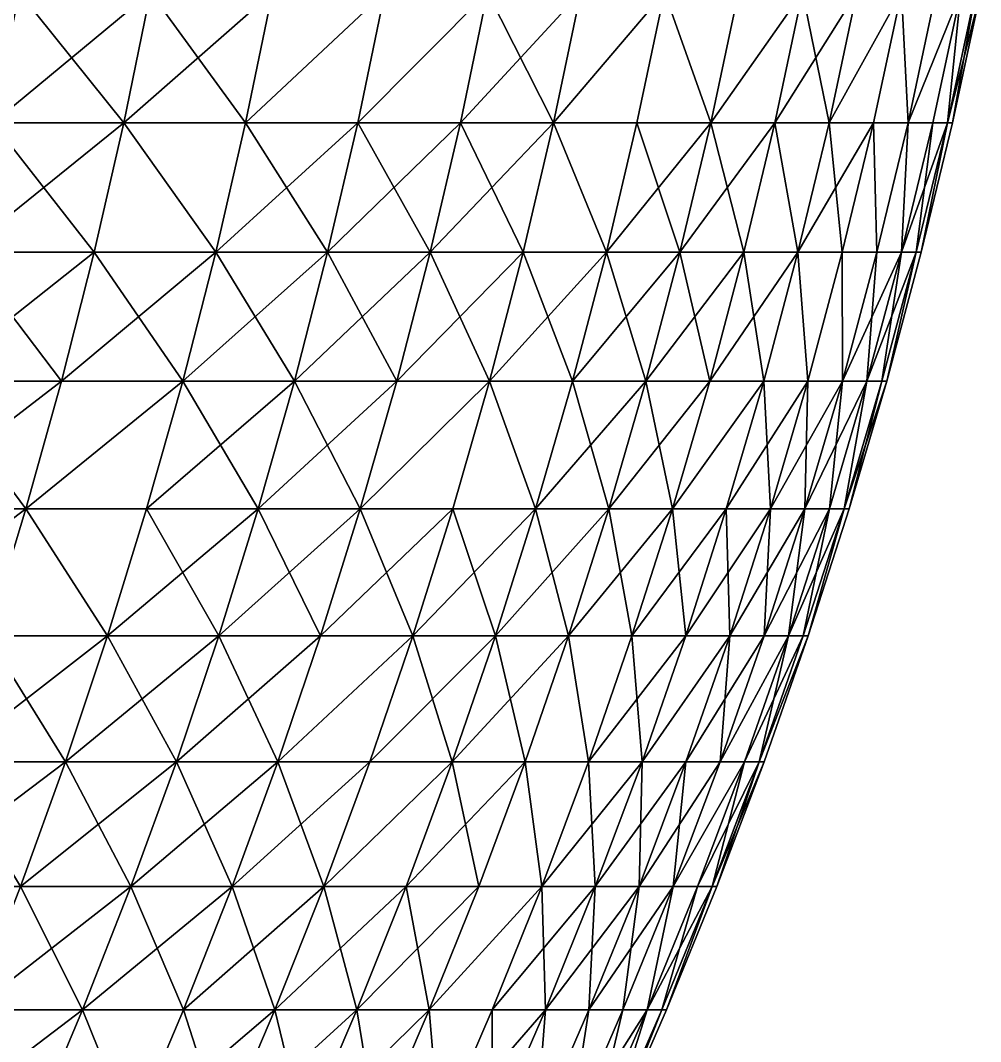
# Model space of a CAD drawing. Header units: millimetres. Extents: x -3250 to 6200, y -3250 to 3250.
# Drawn here: x 6040.5 to 6184.1, y -315.5 to -162.7 of the extents above; entities that cross this region are included whole.
import ezdxf

# ---------------------------------------------------------------- set-up
doc = ezdxf.new("R2010")
doc.units = ezdxf.units.MM
doc.header["$MEASUREMENT"] = 0
doc.layers.add('MESH_3D', color=2, linetype='CONTINUOUS')

msp = doc.modelspace()

# ---------------------------------------------------------------- linework, layer by layer
at = {"layer": 'MESH_3D'}
for points in [[(6040.36, -158.52, 1984.58), (6056.01, -178.02, 2042.02), (6036.41, -178.02, 1986.01)], [(6059.99, -158.52, 24659.32), (6036.41, -178.02, 24713.99), (6056.01, -178.02, 24657.98)], [(6059.99, -158.52, 24659.32), (6040.36, -158.52, 24715.42), (6036.41, -178.02, 24713.99)], [(6040.36, -158.52, 1984.58), (6059.99, -158.52, 2040.68), (6056.01, -178.02, 2042.02)], [(6059.99, -158.52, 2040.68), (6074.21, -178.02, 2098.5), (6056.01, -178.02, 2042.02)], [(6078.22, -158.52, 24602.74), (6056.01, -178.02, 24657.98), (6074.21, -178.02, 24601.5)], [(6078.22, -158.52, 24602.74), (6059.99, -158.52, 24659.32), (6056.01, -178.02, 24657.98)], [(6059.99, -158.52, 2040.68), (6078.22, -158.52, 2097.26), (6074.21, -178.02, 2098.5)], [(6074.21, -178.02, 2098.5), (6095.03, -158.52, 2154.28), (6090.99, -178.02, 2155.42)], [(6078.22, -158.52, 2097.26), (6095.03, -158.52, 2154.28), (6074.21, -178.02, 2098.5)], [(6095.03, -158.52, 24545.72), (6078.22, -158.52, 24602.74), (6074.21, -178.02, 24601.5)], [(6095.03, -158.52, 24545.72), (6074.21, -178.02, 24601.5), (6090.99, -178.02, 24544.58)], [(6090.99, -178.02, 2155.42), (6110.41, -158.52, 2211.7), (6106.35, -178.02, 2212.73)], [(6095.03, -158.52, 2154.28), (6110.41, -158.52, 2211.7), (6090.99, -178.02, 2155.42)], [(6110.41, -158.52, 24488.3), (6095.03, -158.52, 24545.72), (6090.99, -178.02, 24544.58)], [(6110.41, -158.52, 24488.3), (6090.99, -178.02, 24544.58), (6106.35, -178.02, 24487.27)], [(6110.41, -158.52, 2211.7), (6120.27, -178.02, 2270.41), (6106.35, -178.02, 2212.73)], [(6124.36, -158.52, 24430.52), (6110.41, -158.52, 24488.3), (6106.35, -178.02, 24487.27)], [(6124.36, -158.52, 24430.52), (6106.35, -178.02, 24487.27), (6120.27, -178.02, 24429.59)], [(6110.41, -158.52, 2211.7), (6124.36, -158.52, 2269.48), (6120.27, -178.02, 2270.41)], [(6120.27, -178.02, 2270.41), (6136.87, -158.52, 2327.59), (6132.75, -178.02, 2328.42)], [(6124.36, -158.52, 2269.48), (6136.87, -158.52, 2327.59), (6120.27, -178.02, 2270.41)], [(6136.87, -158.52, 24372.41), (6124.36, -158.52, 24430.52), (6120.27, -178.02, 24429.59)], [(6136.87, -158.52, 24372.41), (6120.27, -178.02, 24429.59), (6132.75, -178.02, 24371.58)], [(6136.87, -158.52, 2327.59), (6143.79, -178.02, 2386.73), (6132.75, -178.02, 2328.42)], [(6143.79, -178.02, 24313.27), (6136.87, -158.52, 24372.41), (6132.75, -178.02, 24371.58)], [(6136.87, -158.52, 2327.59), (6147.92, -158.52, 2386), (6143.79, -178.02, 2386.73)], [(6147.92, -158.52, 24314), (6136.87, -158.52, 24372.41), (6143.79, -178.02, 24313.27)], [(6143.79, -178.02, 2386.73), (6157.51, -158.52, 2444.66), (6153.36, -178.02, 2445.29)], [(6147.92, -158.52, 2386), (6157.51, -158.52, 2444.66), (6143.79, -178.02, 2386.73)], [(6157.51, -158.52, 24255.34), (6147.92, -158.52, 24314), (6143.79, -178.02, 24313.27)], [(6157.51, -158.52, 24255.34), (6143.79, -178.02, 24313.27), (6153.36, -178.02, 24254.71)], [(6153.36, -178.02, 2445.29), (6165.64, -158.52, 2503.55), (6161.47, -178.02, 2504.07)], [(6157.51, -158.52, 2444.66), (6165.64, -158.52, 2503.55), (6153.36, -178.02, 2445.29)], [(6161.47, -178.02, 24195.93), (6157.51, -158.52, 24255.34), (6153.36, -178.02, 24254.71)], [(6165.64, -158.52, 24196.45), (6157.51, -158.52, 24255.34), (6161.47, -178.02, 24195.93)], [(6161.47, -178.02, 2504.07), (6172.29, -158.52, 2562.62), (6168.12, -178.02, 2563.03)], [(6165.64, -158.52, 2503.55), (6172.29, -158.52, 2562.62), (6161.47, -178.02, 2504.07)], [(6172.29, -158.52, 24137.38), (6165.64, -158.52, 24196.45), (6161.47, -178.02, 24195.93)], [(6172.29, -158.52, 24137.38), (6161.47, -178.02, 24195.93), (6168.12, -178.02, 24136.97)], [(6172.29, -158.52, 2562.62), (6173.29, -178.02, 2622.15), (6168.12, -178.02, 2563.03)], [(6173.29, -178.02, 24077.85), (6172.29, -158.52, 24137.38), (6168.12, -178.02, 24136.97)], [(6172.29, -158.52, 2562.62), (6177.47, -158.52, 2621.83), (6173.29, -178.02, 2622.15)], [(6177.47, -158.52, 24078.17), (6172.29, -158.52, 24137.38), (6173.29, -178.02, 24077.85)], [(6173.29, -178.02, 2622.15), (6181.17, -158.52, 2681.16), (6176.98, -178.02, 2681.37)], [(6177.47, -158.52, 2621.83), (6181.17, -158.52, 2681.16), (6173.29, -178.02, 2622.15)], [(6181.17, -158.52, 24018.84), (6177.47, -158.52, 24078.17), (6173.29, -178.02, 24077.85)], [(6181.17, -158.52, 24018.84), (6173.29, -178.02, 24077.85), (6176.98, -178.02, 24018.63)], [(6181.17, -158.52, 2681.16), (6179.2, -178.02, 2740.67), (6176.98, -178.02, 2681.37)], [(6179.2, -178.02, 23959.33), (6181.17, -158.52, 24018.84), (6176.98, -178.02, 24018.63)], [(6179.2, -178.02, 2740.67), (6184.14, -158.52, 2800), (6179.94, -178.02, 2800)], [(6183.4, -158.52, 2740.56), (6184.14, -158.52, 2800), (6179.2, -178.02, 2740.67)], [(6181.17, -158.52, 2681.16), (6183.4, -158.52, 2740.56), (6179.2, -178.02, 2740.67)], [(6183.4, -158.52, 23959.44), (6181.17, -158.52, 24018.84), (6179.2, -178.02, 23959.33)], [(6183.4, -158.52, 23959.44), (6179.2, -178.02, 23959.33), (6179.94, -178.02, 23900)], [(6184.14, -158.52, 23900), (6179.94, -178.02, 2800), (6184.14, -158.52, 2800)], [(6184.14, -158.52, 23900), (6179.94, -178.02, 23900), (6179.94, -178.02, 2800)], [(6183.4, -158.52, 23959.44), (6179.94, -178.02, 23900), (6184.14, -158.52, 23900)], [(6036.41, -178.02, 1986.01), (6051.58, -197.41, 2043.51), (6032.02, -197.41, 1987.61)], [(6056.01, -178.02, 24657.98), (6032.02, -197.41, 24712.39), (6051.58, -197.41, 24656.49)], [(6056.01, -178.02, 24657.98), (6036.41, -178.02, 24713.99), (6032.02, -197.41, 24712.39)], [(6036.41, -178.02, 1986.01), (6056.01, -178.02, 2042.02), (6051.58, -197.41, 2043.51)], [(6056.01, -178.02, 2042.02), (6069.74, -197.41, 2099.88), (6051.58, -197.41, 2043.51)], [(6069.74, -197.41, 24600.12), (6056.01, -178.02, 24657.98), (6051.58, -197.41, 24656.49)], [(6056.01, -178.02, 2042.02), (6074.21, -178.02, 2098.5), (6069.74, -197.41, 2099.88)], [(6074.21, -178.02, 24601.5), (6056.01, -178.02, 24657.98), (6069.74, -197.41, 24600.12)], [(6074.21, -178.02, 2098.5), (6086.48, -197.41, 2156.68), (6069.74, -197.41, 2099.88)], [(6090.99, -178.02, 24544.58), (6074.21, -178.02, 24601.5), (6069.74, -197.41, 24600.12)], [(6090.99, -178.02, 24544.58), (6069.74, -197.41, 24600.12), (6086.48, -197.41, 24543.32)], [(6074.21, -178.02, 2098.5), (6090.99, -178.02, 2155.42), (6086.48, -197.41, 2156.68)], [(6090.99, -178.02, 2155.42), (6101.81, -197.41, 2213.89), (6086.48, -197.41, 2156.68)], [(6106.35, -178.02, 24487.27), (6090.99, -178.02, 24544.58), (6086.48, -197.41, 24543.32)], [(6106.35, -178.02, 24487.27), (6086.48, -197.41, 24543.32), (6101.81, -197.41, 24486.11)], [(6090.99, -178.02, 2155.42), (6106.35, -178.02, 2212.73), (6101.81, -197.41, 2213.89)], [(6106.35, -178.02, 2212.73), (6115.71, -197.41, 2271.45), (6101.81, -197.41, 2213.89)], [(6120.27, -178.02, 24429.59), (6106.35, -178.02, 24487.27), (6101.81, -197.41, 24486.11)], [(6120.27, -178.02, 24429.59), (6101.81, -197.41, 24486.11), (6115.71, -197.41, 24428.55)], [(6106.35, -178.02, 2212.73), (6120.27, -178.02, 2270.41), (6115.71, -197.41, 2271.45)], [(6120.27, -178.02, 2270.41), (6128.17, -197.41, 2329.35), (6115.71, -197.41, 2271.45)], [(6128.17, -197.41, 24370.65), (6120.27, -178.02, 24429.59), (6115.71, -197.41, 24428.55)], [(6120.27, -178.02, 2270.41), (6132.75, -178.02, 2328.42), (6128.17, -197.41, 2329.35)], [(6132.75, -178.02, 24371.58), (6120.27, -178.02, 24429.59), (6128.17, -197.41, 24370.65)], [(6132.75, -178.02, 2328.42), (6139.18, -197.41, 2387.54), (6128.17, -197.41, 2329.35)], [(6143.79, -178.02, 24313.27), (6132.75, -178.02, 24371.58), (6128.17, -197.41, 24370.65)], [(6143.79, -178.02, 24313.27), (6128.17, -197.41, 24370.65), (6139.18, -197.41, 24312.46)], [(6132.75, -178.02, 2328.42), (6143.79, -178.02, 2386.73), (6139.18, -197.41, 2387.54)], [(6143.79, -178.02, 2386.73), (6148.73, -197.41, 2445.99), (6139.18, -197.41, 2387.54)], [(6153.36, -178.02, 24254.71), (6139.18, -197.41, 24312.46), (6148.73, -197.41, 24254.01)], [(6153.36, -178.02, 24254.71), (6143.79, -178.02, 24313.27), (6139.18, -197.41, 24312.46)], [(6143.79, -178.02, 2386.73), (6153.36, -178.02, 2445.29), (6148.73, -197.41, 2445.99)], [(6153.36, -178.02, 2445.29), (6156.83, -197.41, 2504.65), (6148.73, -197.41, 2445.99)], [(6156.83, -197.41, 24195.35), (6153.36, -178.02, 24254.71), (6148.73, -197.41, 24254.01)], [(6153.36, -178.02, 2445.29), (6161.47, -178.02, 2504.07), (6156.83, -197.41, 2504.65)], [(6161.47, -178.02, 24195.93), (6153.36, -178.02, 24254.71), (6156.83, -197.41, 24195.35)], [(6161.47, -178.02, 2504.07), (6163.46, -197.41, 2563.5), (6156.83, -197.41, 2504.65)], [(6168.12, -178.02, 24136.97), (6156.83, -197.41, 24195.35), (6163.46, -197.41, 24136.5)], [(6168.12, -178.02, 24136.97), (6161.47, -178.02, 24195.93), (6156.83, -197.41, 24195.35)], [(6161.47, -178.02, 2504.07), (6168.12, -178.02, 2563.03), (6163.46, -197.41, 2563.5)], [(6168.12, -178.02, 2563.03), (6168.62, -197.41, 2622.5), (6163.46, -197.41, 2563.5)], [(6168.62, -197.41, 24077.5), (6168.12, -178.02, 24136.97), (6163.46, -197.41, 24136.5)], [(6168.12, -178.02, 2563.03), (6173.29, -178.02, 2622.15), (6168.62, -197.41, 2622.5)], [(6173.29, -178.02, 24077.85), (6168.12, -178.02, 24136.97), (6168.62, -197.41, 24077.5)], [(6173.29, -178.02, 2622.15), (6172.31, -197.41, 2681.6), (6168.62, -197.41, 2622.5)], [(6172.31, -197.41, 24018.4), (6173.29, -178.02, 24077.85), (6168.62, -197.41, 24077.5)], [(6176.98, -178.02, 2681.37), (6174.52, -197.41, 2740.78), (6172.31, -197.41, 2681.6)], [(6173.29, -178.02, 2622.15), (6176.98, -178.02, 2681.37), (6172.31, -197.41, 2681.6)], [(6176.98, -178.02, 24018.63), (6173.29, -178.02, 24077.85), (6172.31, -197.41, 24018.4)], [(6179.2, -178.02, 23959.33), (6172.31, -197.41, 24018.4), (6174.52, -197.41, 23959.22)], [(6179.2, -178.02, 23959.33), (6176.98, -178.02, 24018.63), (6172.31, -197.41, 24018.4)], [(6179.2, -178.02, 2740.67), (6175.26, -197.41, 2800), (6174.52, -197.41, 2740.78)], [(6176.98, -178.02, 2681.37), (6179.2, -178.02, 2740.67), (6174.52, -197.41, 2740.78)], [(6179.2, -178.02, 23959.33), (6174.52, -197.41, 23959.22), (6175.26, -197.41, 23900)], [(6179.2, -178.02, 2740.67), (6179.94, -178.02, 2800), (6175.26, -197.41, 2800)], [(6179.94, -178.02, 23900), (6175.26, -197.41, 2800), (6179.94, -178.02, 2800)], [(6179.94, -178.02, 23900), (6175.26, -197.41, 23900), (6175.26, -197.41, 2800)], [(6179.2, -178.02, 23959.33), (6175.26, -197.41, 23900), (6179.94, -178.02, 23900)], [(6032.02, -197.41, 1987.61), (6046.68, -216.67, 2045.15), (6027.16, -216.67, 1989.38)], [(6051.58, -197.41, 24656.49), (6032.02, -197.41, 24712.39), (6027.16, -216.67, 24710.62)], [(6051.58, -197.41, 24656.49), (6027.16, -216.67, 24710.62), (6046.68, -216.67, 24654.85)], [(6032.02, -197.41, 1987.61), (6051.58, -197.41, 2043.51), (6046.68, -216.67, 2045.15)], [(6051.58, -197.41, 2043.51), (6064.8, -216.67, 2101.4), (6046.68, -216.67, 2045.15)], [(6069.74, -197.41, 24600.12), (6051.58, -197.41, 24656.49), (6046.68, -216.67, 24654.85)], [(6069.74, -197.41, 24600.12), (6046.68, -216.67, 24654.85), (6064.8, -216.67, 24598.6)], [(6051.58, -197.41, 2043.51), (6069.74, -197.41, 2099.88), (6064.8, -216.67, 2101.4)], [(6069.74, -197.41, 2099.88), (6081.52, -216.67, 2158.08), (6064.8, -216.67, 2101.4)], [(6086.48, -197.41, 24543.32), (6069.74, -197.41, 24600.12), (6064.8, -216.67, 24598.6)], [(6086.48, -197.41, 24543.32), (6064.8, -216.67, 24598.6), (6081.52, -216.67, 24541.92)], [(6069.74, -197.41, 2099.88), (6086.48, -197.41, 2156.68), (6081.52, -216.67, 2158.08)], [(6086.48, -197.41, 2156.68), (6096.81, -216.67, 2215.16), (6081.52, -216.67, 2158.08)], [(6101.81, -197.41, 24486.11), (6086.48, -197.41, 24543.32), (6081.52, -216.67, 24541.92)], [(6101.81, -197.41, 24486.11), (6081.52, -216.67, 24541.92), (6096.81, -216.67, 24484.84)], [(6086.48, -197.41, 2156.68), (6101.81, -197.41, 2213.89), (6096.81, -216.67, 2215.16)], [(6101.81, -197.41, 2213.89), (6110.68, -216.67, 2272.6), (6096.81, -216.67, 2215.16)], [(6115.71, -197.41, 24428.55), (6101.81, -197.41, 24486.11), (6096.81, -216.67, 24484.84)], [(6115.71, -197.41, 24428.55), (6096.81, -216.67, 24484.84), (6110.68, -216.67, 24427.4)], [(6101.81, -197.41, 2213.89), (6115.71, -197.41, 2271.45), (6110.68, -216.67, 2272.6)], [(6115.71, -197.41, 2271.45), (6123.11, -216.67, 2330.37), (6110.68, -216.67, 2272.6)], [(6128.17, -197.41, 24370.65), (6115.71, -197.41, 24428.55), (6110.68, -216.67, 24427.4)], [(6128.17, -197.41, 24370.65), (6110.68, -216.67, 24427.4), (6123.11, -216.67, 24369.63)], [(6115.71, -197.41, 2271.45), (6128.17, -197.41, 2329.35), (6123.11, -216.67, 2330.37)], [(6128.17, -197.41, 2329.35), (6134.09, -216.67, 2388.44), (6123.11, -216.67, 2330.37)], [(6139.18, -197.41, 24312.46), (6123.11, -216.67, 24369.63), (6134.09, -216.67, 24311.56)], [(6139.18, -197.41, 24312.46), (6128.17, -197.41, 24370.65), (6123.11, -216.67, 24369.63)], [(6128.17, -197.41, 2329.35), (6139.18, -197.41, 2387.54), (6134.09, -216.67, 2388.44)], [(6139.18, -197.41, 2387.54), (6143.63, -216.67, 2446.76), (6134.09, -216.67, 2388.44)], [(6148.73, -197.41, 24254.01), (6139.18, -197.41, 24312.46), (6134.09, -216.67, 24311.56)], [(6148.73, -197.41, 24254.01), (6134.09, -216.67, 24311.56), (6143.63, -216.67, 24253.24)], [(6139.18, -197.41, 2387.54), (6148.73, -197.41, 2445.99), (6143.63, -216.67, 2446.76)], [(6148.73, -197.41, 2445.99), (6151.71, -216.67, 2505.29), (6143.63, -216.67, 2446.76)], [(6156.83, -197.41, 24195.35), (6143.63, -216.67, 24253.24), (6151.71, -216.67, 24194.71)], [(6156.83, -197.41, 24195.35), (6148.73, -197.41, 24254.01), (6143.63, -216.67, 24253.24)], [(6148.73, -197.41, 2445.99), (6156.83, -197.41, 2504.65), (6151.71, -216.67, 2505.29)], [(6156.83, -197.41, 2504.65), (6158.32, -216.67, 2564.01), (6151.71, -216.67, 2505.29)], [(6158.32, -216.67, 24135.99), (6156.83, -197.41, 24195.35), (6151.71, -216.67, 24194.71)], [(6156.83, -197.41, 2504.65), (6163.46, -197.41, 2563.5), (6158.32, -216.67, 2564.01)], [(6163.46, -197.41, 24136.5), (6156.83, -197.41, 24195.35), (6158.32, -216.67, 24135.99)], [(6163.46, -197.41, 2563.5), (6163.47, -216.67, 2622.88), (6158.32, -216.67, 2564.01)], [(6163.47, -216.67, 24077.12), (6163.46, -197.41, 24136.5), (6158.32, -216.67, 24135.99)], [(6163.46, -197.41, 2563.5), (6168.62, -197.41, 2622.5), (6163.47, -216.67, 2622.88)], [(6168.62, -197.41, 24077.5), (6163.46, -197.41, 24136.5), (6163.47, -216.67, 24077.12)], [(6168.62, -197.41, 2622.5), (6167.15, -216.67, 2681.86), (6163.47, -216.67, 2622.88)], [(6172.31, -197.41, 24018.4), (6168.62, -197.41, 24077.5), (6163.47, -216.67, 24077.12)], [(6172.31, -197.41, 24018.4), (6163.47, -216.67, 24077.12), (6167.15, -216.67, 24018.14)], [(6172.31, -197.41, 2681.6), (6169.36, -216.67, 2740.91), (6167.15, -216.67, 2681.86)], [(6168.62, -197.41, 2622.5), (6172.31, -197.41, 2681.6), (6167.15, -216.67, 2681.86)], [(6174.52, -197.41, 23959.22), (6167.15, -216.67, 24018.14), (6169.36, -216.67, 23959.09)], [(6174.52, -197.41, 23959.22), (6172.31, -197.41, 24018.4), (6167.15, -216.67, 24018.14)], [(6174.52, -197.41, 2740.78), (6170.1, -216.67, 2800), (6169.36, -216.67, 2740.91)], [(6172.31, -197.41, 2681.6), (6174.52, -197.41, 2740.78), (6169.36, -216.67, 2740.91)], [(6174.52, -197.41, 23959.22), (6169.36, -216.67, 23959.09), (6170.1, -216.67, 23900)], [(6174.52, -197.41, 2740.78), (6175.26, -197.41, 2800), (6170.1, -216.67, 2800)], [(6170.1, -216.67, 23900), (6170.1, -216.67, 2800), (6175.26, -197.41, 2800)], [(6175.26, -197.41, 23900), (6170.1, -216.67, 23900), (6175.26, -197.41, 2800)], [(6174.52, -197.41, 23959.22), (6170.1, -216.67, 23900), (6175.26, -197.41, 23900)], [(6027.16, -216.67, 1989.38), (6041.33, -235.8, 2046.95), (6021.86, -235.8, 1991.31)], [(6046.68, -216.67, 24654.85), (6021.86, -235.8, 24708.69), (6041.33, -235.8, 24653.05)], [(6046.68, -216.67, 24654.85), (6027.16, -216.67, 24710.62), (6021.86, -235.8, 24708.69)], [(6027.16, -216.67, 1989.38), (6046.68, -216.67, 2045.15), (6041.33, -235.8, 2046.95)], [(6041.33, -235.8, 2046.95), (6064.8, -216.67, 2101.4), (6059.41, -235.8, 2103.06)], [(6046.68, -216.67, 2045.15), (6064.8, -216.67, 2101.4), (6041.33, -235.8, 2046.95)], [(6064.8, -216.67, 24598.6), (6041.33, -235.8, 24653.05), (6059.41, -235.8, 24596.94)], [(6064.8, -216.67, 24598.6), (6046.68, -216.67, 24654.85), (6041.33, -235.8, 24653.05)], [(6064.8, -216.67, 2101.4), (6076.08, -235.8, 2159.61), (6059.41, -235.8, 2103.06)], [(6081.52, -216.67, 24541.92), (6064.8, -216.67, 24598.6), (6059.41, -235.8, 24596.94)], [(6081.52, -216.67, 24541.92), (6059.41, -235.8, 24596.94), (6076.08, -235.8, 24540.39)], [(6064.8, -216.67, 2101.4), (6081.52, -216.67, 2158.08), (6076.08, -235.8, 2159.61)], [(6076.08, -235.8, 2159.61), (6096.81, -216.67, 2215.16), (6091.34, -235.8, 2216.55)], [(6081.52, -216.67, 2158.08), (6096.81, -216.67, 2215.16), (6076.08, -235.8, 2159.61)], [(6091.34, -235.8, 24483.45), (6081.52, -216.67, 24541.92), (6076.08, -235.8, 24540.39)], [(6096.81, -216.67, 24484.84), (6081.52, -216.67, 24541.92), (6091.34, -235.8, 24483.45)], [(6091.34, -235.8, 2216.55), (6110.68, -216.67, 2272.6), (6105.18, -235.8, 2273.86)], [(6096.81, -216.67, 2215.16), (6110.68, -216.67, 2272.6), (6091.34, -235.8, 2216.55)], [(6110.68, -216.67, 24427.4), (6091.34, -235.8, 24483.45), (6105.18, -235.8, 24426.14)], [(6110.68, -216.67, 24427.4), (6096.81, -216.67, 24484.84), (6091.34, -235.8, 24483.45)], [(6110.68, -216.67, 2272.6), (6117.58, -235.8, 2331.49), (6105.18, -235.8, 2273.86)], [(6117.58, -235.8, 24368.51), (6110.68, -216.67, 24427.4), (6105.18, -235.8, 24426.14)], [(6110.68, -216.67, 2272.6), (6123.11, -216.67, 2330.37), (6117.58, -235.8, 2331.49)], [(6123.11, -216.67, 24369.63), (6110.68, -216.67, 24427.4), (6117.58, -235.8, 24368.51)], [(6123.11, -216.67, 2330.37), (6128.54, -235.8, 2389.42), (6117.58, -235.8, 2331.49)], [(6134.09, -216.67, 24311.56), (6123.11, -216.67, 24369.63), (6117.58, -235.8, 24368.51)], [(6134.09, -216.67, 24311.56), (6117.58, -235.8, 24368.51), (6128.54, -235.8, 24310.58)], [(6123.11, -216.67, 2330.37), (6134.09, -216.67, 2388.44), (6128.54, -235.8, 2389.42)], [(6128.54, -235.8, 2389.42), (6143.63, -216.67, 2446.76), (6138.05, -235.8, 2447.6)], [(6134.09, -216.67, 2388.44), (6143.63, -216.67, 2446.76), (6128.54, -235.8, 2389.42)], [(6138.05, -235.8, 24252.4), (6134.09, -216.67, 24311.56), (6128.54, -235.8, 24310.58)], [(6143.63, -216.67, 24253.24), (6134.09, -216.67, 24311.56), (6138.05, -235.8, 24252.4)], [(6138.05, -235.8, 2447.6), (6151.71, -216.67, 2505.29), (6146.11, -235.8, 2505.99)], [(6143.63, -216.67, 2446.76), (6151.71, -216.67, 2505.29), (6138.05, -235.8, 2447.6)], [(6151.71, -216.67, 24194.71), (6143.63, -216.67, 24253.24), (6138.05, -235.8, 24252.4)], [(6151.71, -216.67, 24194.71), (6138.05, -235.8, 24252.4), (6146.11, -235.8, 24194.01)], [(6151.71, -216.67, 2505.29), (6152.71, -235.8, 2564.58), (6146.11, -235.8, 2505.99)], [(6158.32, -216.67, 24135.99), (6146.11, -235.8, 24194.01), (6152.71, -235.8, 24135.42)], [(6158.32, -216.67, 24135.99), (6151.71, -216.67, 24194.71), (6146.11, -235.8, 24194.01)], [(6151.71, -216.67, 2505.29), (6158.32, -216.67, 2564.01), (6152.71, -235.8, 2564.58)], [(6158.32, -216.67, 2564.01), (6157.85, -235.8, 2623.3), (6152.71, -235.8, 2564.58)], [(6163.47, -216.67, 24077.12), (6152.71, -235.8, 24135.42), (6157.85, -235.8, 24076.7)], [(6163.47, -216.67, 24077.12), (6158.32, -216.67, 24135.99), (6152.71, -235.8, 24135.42)], [(6157.85, -235.8, 2623.3), (6167.15, -216.67, 2681.86), (6161.52, -235.8, 2682.14)], [(6163.47, -216.67, 2622.88), (6167.15, -216.67, 2681.86), (6157.85, -235.8, 2623.3)], [(6158.32, -216.67, 2564.01), (6163.47, -216.67, 2622.88), (6157.85, -235.8, 2623.3)], [(6161.52, -235.8, 24017.86), (6163.47, -216.67, 24077.12), (6157.85, -235.8, 24076.7)], [(6167.15, -216.67, 2681.86), (6163.72, -235.8, 2741.05), (6161.52, -235.8, 2682.14)], [(6167.15, -216.67, 24018.14), (6163.47, -216.67, 24077.12), (6161.52, -235.8, 24017.86)], [(6163.72, -235.8, 23958.95), (6167.15, -216.67, 24018.14), (6161.52, -235.8, 24017.86)], [(6163.72, -235.8, 2741.05), (6170.1, -216.67, 2800), (6164.46, -235.8, 2800)], [(6169.36, -216.67, 2740.91), (6170.1, -216.67, 2800), (6163.72, -235.8, 2741.05)], [(6167.15, -216.67, 2681.86), (6169.36, -216.67, 2740.91), (6163.72, -235.8, 2741.05)], [(6169.36, -216.67, 23959.09), (6167.15, -216.67, 24018.14), (6163.72, -235.8, 23958.95)], [(6169.36, -216.67, 23959.09), (6163.72, -235.8, 23958.95), (6164.46, -235.8, 23900)], [(6164.46, -235.8, 23900), (6164.46, -235.8, 2800), (6170.1, -216.67, 2800)], [(6170.1, -216.67, 23900), (6164.46, -235.8, 23900), (6170.1, -216.67, 2800)], [(6169.36, -216.67, 23959.09), (6164.46, -235.8, 23900), (6170.1, -216.67, 23900)], [(6041.33, -235.8, 24653.05), (6021.86, -235.8, 24708.69), (6016.12, -254.79, 24706.6)], [(6041.33, -235.8, 24653.05), (6016.12, -254.79, 24706.6), (6035.54, -254.79, 24651.1)], [(6021.86, -235.8, 1991.31), (6041.33, -235.8, 2046.95), (6035.54, -254.79, 2048.9)], [(6041.33, -235.8, 2046.95), (6053.57, -254.79, 2104.87), (6035.54, -254.79, 2048.9)], [(6053.57, -254.79, 24595.13), (6041.33, -235.8, 24653.05), (6035.54, -254.79, 24651.1)], [(6041.33, -235.8, 2046.95), (6059.41, -235.8, 2103.06), (6053.57, -254.79, 2104.87)], [(6059.41, -235.8, 24596.94), (6041.33, -235.8, 24653.05), (6053.57, -254.79, 24595.13)], [(6059.41, -235.8, 2103.06), (6070.2, -254.79, 2161.27), (6053.57, -254.79, 2104.87)], [(6076.08, -235.8, 24540.39), (6059.41, -235.8, 24596.94), (6053.57, -254.79, 24595.13)], [(6076.08, -235.8, 24540.39), (6053.57, -254.79, 24595.13), (6070.2, -254.79, 24538.73)], [(6059.41, -235.8, 2103.06), (6076.08, -235.8, 2159.61), (6070.2, -254.79, 2161.27)], [(6076.08, -235.8, 2159.61), (6085.42, -254.79, 2218.06), (6070.2, -254.79, 2161.27)], [(6091.34, -235.8, 24483.45), (6076.08, -235.8, 24540.39), (6070.2, -254.79, 24538.73)], [(6091.34, -235.8, 24483.45), (6070.2, -254.79, 24538.73), (6085.42, -254.79, 24481.94)], [(6076.08, -235.8, 2159.61), (6091.34, -235.8, 2216.55), (6085.42, -254.79, 2218.06)], [(6091.34, -235.8, 2216.55), (6099.21, -254.79, 2275.22), (6085.42, -254.79, 2218.06)], [(6105.18, -235.8, 24426.14), (6091.34, -235.8, 24483.45), (6085.42, -254.79, 24481.94)], [(6105.18, -235.8, 24426.14), (6085.42, -254.79, 24481.94), (6099.21, -254.79, 24424.78)], [(6091.34, -235.8, 2216.55), (6105.18, -235.8, 2273.86), (6099.21, -254.79, 2275.22)], [(6105.18, -235.8, 2273.86), (6111.58, -254.79, 2332.7), (6099.21, -254.79, 2275.22)], [(6117.58, -235.8, 24368.51), (6099.21, -254.79, 24424.78), (6111.58, -254.79, 24367.3)], [(6117.58, -235.8, 24368.51), (6105.18, -235.8, 24426.14), (6099.21, -254.79, 24424.78)], [(6105.18, -235.8, 2273.86), (6117.58, -235.8, 2331.49), (6111.58, -254.79, 2332.7)], [(6117.58, -235.8, 2331.49), (6122.51, -254.79, 2390.48), (6111.58, -254.79, 2332.7)], [(6128.54, -235.8, 24310.58), (6117.58, -235.8, 24368.51), (6111.58, -254.79, 24367.3)], [(6128.54, -235.8, 24310.58), (6111.58, -254.79, 24367.3), (6122.51, -254.79, 24309.52)], [(6117.58, -235.8, 2331.49), (6128.54, -235.8, 2389.42), (6122.51, -254.79, 2390.48)], [(6128.54, -235.8, 2389.42), (6132, -254.79, 2448.51), (6122.51, -254.79, 2390.48)], [(6138.05, -235.8, 24252.4), (6122.51, -254.79, 24309.52), (6132, -254.79, 24251.49)], [(6138.05, -235.8, 24252.4), (6128.54, -235.8, 24310.58), (6122.51, -254.79, 24309.52)], [(6128.54, -235.8, 2389.42), (6138.05, -235.8, 2447.6), (6132, -254.79, 2448.51)], [(6138.05, -235.8, 2447.6), (6140.04, -254.79, 2506.76), (6132, -254.79, 2448.51)], [(6146.11, -235.8, 24194.01), (6132, -254.79, 24251.49), (6140.04, -254.79, 24193.24)], [(6146.11, -235.8, 24194.01), (6138.05, -235.8, 24252.4), (6132, -254.79, 24251.49)], [(6138.05, -235.8, 2447.6), (6146.11, -235.8, 2505.99), (6140.04, -254.79, 2506.76)], [(6146.11, -235.8, 2505.99), (6146.62, -254.79, 2565.18), (6140.04, -254.79, 2506.76)], [(6152.71, -235.8, 24135.42), (6146.11, -235.8, 24194.01), (6140.04, -254.79, 24193.24)], [(6152.71, -235.8, 24135.42), (6140.04, -254.79, 24193.24), (6146.62, -254.79, 24134.82)], [(6146.11, -235.8, 2505.99), (6152.71, -235.8, 2564.58), (6146.62, -254.79, 2565.18)], [(6152.71, -235.8, 2564.58), (6151.75, -254.79, 2623.76), (6146.62, -254.79, 2565.18)], [(6157.85, -235.8, 24076.7), (6152.71, -235.8, 24135.42), (6146.62, -254.79, 24134.82)], [(6157.85, -235.8, 24076.7), (6146.62, -254.79, 24134.82), (6151.75, -254.79, 24076.24)], [(6157.85, -235.8, 2623.3), (6155.41, -254.79, 2682.45), (6151.75, -254.79, 2623.76)], [(6152.71, -235.8, 2564.58), (6157.85, -235.8, 2623.3), (6151.75, -254.79, 2623.76)], [(6161.52, -235.8, 24017.86), (6157.85, -235.8, 24076.7), (6151.75, -254.79, 24076.24)], [(6161.52, -235.8, 24017.86), (6151.75, -254.79, 24076.24), (6155.41, -254.79, 24017.55)], [(6161.52, -235.8, 2682.14), (6157.61, -254.79, 2741.2), (6155.41, -254.79, 2682.45)], [(6157.85, -235.8, 2623.3), (6161.52, -235.8, 2682.14), (6155.41, -254.79, 2682.45)], [(6163.72, -235.8, 23958.95), (6161.52, -235.8, 24017.86), (6155.41, -254.79, 24017.55)], [(6163.72, -235.8, 23958.95), (6155.41, -254.79, 24017.55), (6157.61, -254.79, 23958.8)], [(6163.72, -235.8, 2741.05), (6158.34, -254.79, 2800), (6157.61, -254.79, 2741.2)], [(6161.52, -235.8, 2682.14), (6163.72, -235.8, 2741.05), (6157.61, -254.79, 2741.2)], [(6163.72, -235.8, 23958.95), (6157.61, -254.79, 23958.8), (6158.34, -254.79, 23900)], [(6163.72, -235.8, 2741.05), (6164.46, -235.8, 2800), (6158.34, -254.79, 2800)], [(6164.46, -235.8, 23900), (6158.34, -254.79, 2800), (6164.46, -235.8, 2800)], [(6164.46, -235.8, 23900), (6158.34, -254.79, 23900), (6158.34, -254.79, 2800)], [(6163.72, -235.8, 23958.95), (6158.34, -254.79, 23900), (6164.46, -235.8, 23900)], [(6035.54, -254.79, 2048.9), (6047.27, -273.62, 2106.81), (6029.29, -273.62, 2051)], [(6053.57, -254.79, 24595.13), (6035.54, -254.79, 24651.1), (6029.29, -273.62, 24649)], [(6053.57, -254.79, 24595.13), (6029.29, -273.62, 24649), (6047.27, -273.62, 24593.19)], [(6035.54, -254.79, 2048.9), (6053.57, -254.79, 2104.87), (6047.27, -273.62, 2106.81)], [(6053.57, -254.79, 2104.87), (6063.86, -273.62, 2163.05), (6047.27, -273.62, 2106.81)], [(6070.2, -254.79, 24538.73), (6047.27, -273.62, 24593.19), (6063.86, -273.62, 24536.95)], [(6070.2, -254.79, 24538.73), (6053.57, -254.79, 24595.13), (6047.27, -273.62, 24593.19)], [(6053.57, -254.79, 2104.87), (6070.2, -254.79, 2161.27), (6063.86, -273.62, 2163.05)], [(6070.2, -254.79, 2161.27), (6079.03, -273.62, 2219.69), (6063.86, -273.62, 2163.05)], [(6085.42, -254.79, 24481.94), (6070.2, -254.79, 24538.73), (6063.86, -273.62, 24536.95)], [(6085.42, -254.79, 24481.94), (6063.86, -273.62, 24536.95), (6079.03, -273.62, 24480.31)], [(6070.2, -254.79, 2161.27), (6085.42, -254.79, 2218.06), (6079.03, -273.62, 2219.69)], [(6079.03, -273.62, 2219.69), (6099.21, -254.79, 2275.22), (6092.79, -273.62, 2276.69)], [(6085.42, -254.79, 2218.06), (6099.21, -254.79, 2275.22), (6079.03, -273.62, 2219.69)], [(6099.21, -254.79, 24424.78), (6079.03, -273.62, 24480.31), (6092.79, -273.62, 24423.31)], [(6099.21, -254.79, 24424.78), (6085.42, -254.79, 24481.94), (6079.03, -273.62, 24480.31)], [(6099.21, -254.79, 2275.22), (6105.12, -273.62, 2334.01), (6092.79, -273.62, 2276.69)], [(6111.58, -254.79, 24367.3), (6092.79, -273.62, 24423.31), (6105.12, -273.62, 24365.99)], [(6111.58, -254.79, 24367.3), (6099.21, -254.79, 24424.78), (6092.79, -273.62, 24423.31)], [(6099.21, -254.79, 2275.22), (6111.58, -254.79, 2332.7), (6105.12, -273.62, 2334.01)], [(6111.58, -254.79, 2332.7), (6116.03, -273.62, 2391.62), (6105.12, -273.62, 2334.01)], [(6122.51, -254.79, 24309.52), (6111.58, -254.79, 24367.3), (6105.12, -273.62, 24365.99)], [(6122.51, -254.79, 24309.52), (6105.12, -273.62, 24365.99), (6116.03, -273.62, 24308.38)], [(6111.58, -254.79, 2332.7), (6122.51, -254.79, 2390.48), (6116.03, -273.62, 2391.62)], [(6122.51, -254.79, 2390.48), (6125.49, -273.62, 2449.49), (6116.03, -273.62, 2391.62)], [(6125.49, -273.62, 24250.51), (6122.51, -254.79, 24309.52), (6116.03, -273.62, 24308.38)], [(6122.51, -254.79, 2390.48), (6132, -254.79, 2448.51), (6125.49, -273.62, 2449.49)], [(6132, -254.79, 24251.49), (6122.51, -254.79, 24309.52), (6125.49, -273.62, 24250.51)], [(6132, -254.79, 2448.51), (6133.5, -273.62, 2507.57), (6125.49, -273.62, 2449.49)], [(6140.04, -254.79, 24193.24), (6125.49, -273.62, 24250.51), (6133.5, -273.62, 24192.43)], [(6140.04, -254.79, 24193.24), (6132, -254.79, 24251.49), (6125.49, -273.62, 24250.51)], [(6132, -254.79, 2448.51), (6140.04, -254.79, 2506.76), (6133.5, -273.62, 2507.57)], [(6133.5, -273.62, 2507.57), (6146.62, -254.79, 2565.18), (6140.07, -273.62, 2565.84)], [(6140.04, -254.79, 2506.76), (6146.62, -254.79, 2565.18), (6133.5, -273.62, 2507.57)], [(6146.62, -254.79, 24134.82), (6140.04, -254.79, 24193.24), (6133.5, -273.62, 24192.43)], [(6146.62, -254.79, 24134.82), (6133.5, -273.62, 24192.43), (6140.07, -273.62, 24134.16)], [(6146.62, -254.79, 2565.18), (6145.18, -273.62, 2624.25), (6140.07, -273.62, 2565.84)], [(6151.75, -254.79, 24076.24), (6146.62, -254.79, 24134.82), (6140.07, -273.62, 24134.16)], [(6151.75, -254.79, 24076.24), (6140.07, -273.62, 24134.16), (6145.18, -273.62, 24075.75)], [(6145.18, -273.62, 2624.25), (6155.41, -254.79, 2682.45), (6148.83, -273.62, 2682.77)], [(6151.75, -254.79, 2623.76), (6155.41, -254.79, 2682.45), (6145.18, -273.62, 2624.25)], [(6146.62, -254.79, 2565.18), (6151.75, -254.79, 2623.76), (6145.18, -273.62, 2624.25)], [(6155.41, -254.79, 24017.55), (6151.75, -254.79, 24076.24), (6145.18, -273.62, 24075.75)], [(6155.41, -254.79, 24017.55), (6145.18, -273.62, 24075.75), (6148.83, -273.62, 24017.23)], [(6155.41, -254.79, 2682.45), (6151.02, -273.62, 2741.37), (6148.83, -273.62, 2682.77)], [(6157.61, -254.79, 23958.8), (6155.41, -254.79, 24017.55), (6148.83, -273.62, 24017.23)], [(6157.61, -254.79, 23958.8), (6148.83, -273.62, 24017.23), (6151.02, -273.62, 23958.63)], [(6151.02, -273.62, 2741.37), (6158.34, -254.79, 2800), (6151.75, -273.62, 2800)], [(6157.61, -254.79, 2741.2), (6158.34, -254.79, 2800), (6151.02, -273.62, 2741.37)], [(6155.41, -254.79, 2682.45), (6157.61, -254.79, 2741.2), (6151.02, -273.62, 2741.37)], [(6151.02, -273.62, 23958.63), (6151.75, -273.62, 23900), (6158.34, -254.79, 23900)], [(6157.61, -254.79, 23958.8), (6151.02, -273.62, 23958.63), (6158.34, -254.79, 23900)], [(6158.34, -254.79, 23900), (6151.75, -273.62, 2800), (6158.34, -254.79, 2800)], [(6158.34, -254.79, 23900), (6151.75, -273.62, 23900), (6151.75, -273.62, 2800)], [(6029.29, -273.62, 2051), (6040.53, -292.27, 2108.89), (6022.6, -292.27, 2053.24)], [(6047.27, -273.62, 24593.19), (6022.6, -292.27, 24646.76), (6040.53, -292.27, 24591.11)], [(6047.27, -273.62, 24593.19), (6029.29, -273.62, 24649), (6022.6, -292.27, 24646.76)], [(6029.29, -273.62, 2051), (6047.27, -273.62, 2106.81), (6040.53, -292.27, 2108.89)], [(6040.53, -292.27, 2108.89), (6063.86, -273.62, 2163.05), (6057.06, -292.27, 2164.96)], [(6047.27, -273.62, 2106.81), (6063.86, -273.62, 2163.05), (6040.53, -292.27, 2108.89)], [(6057.06, -292.27, 24535.04), (6047.27, -273.62, 24593.19), (6040.53, -292.27, 24591.11)], [(6063.86, -273.62, 24536.95), (6047.27, -273.62, 24593.19), (6057.06, -292.27, 24535.04)], [(6057.06, -292.27, 2164.96), (6079.03, -273.62, 2219.69), (6072.19, -292.27, 2221.43)], [(6063.86, -273.62, 2163.05), (6079.03, -273.62, 2219.69), (6057.06, -292.27, 2164.96)], [(6072.19, -292.27, 24478.57), (6063.86, -273.62, 24536.95), (6057.06, -292.27, 24535.04)], [(6079.03, -273.62, 24480.31), (6063.86, -273.62, 24536.95), (6072.19, -292.27, 24478.57)], [(6079.03, -273.62, 2219.69), (6085.91, -292.27, 2278.26), (6072.19, -292.27, 2221.43)], [(6092.79, -273.62, 24423.31), (6079.03, -273.62, 24480.31), (6072.19, -292.27, 24478.57)], [(6092.79, -273.62, 24423.31), (6072.19, -292.27, 24478.57), (6085.91, -292.27, 24421.74)], [(6079.03, -273.62, 2219.69), (6092.79, -273.62, 2276.69), (6085.91, -292.27, 2278.26)], [(6085.91, -292.27, 2278.26), (6105.12, -273.62, 2334.01), (6098.21, -292.27, 2335.41)], [(6092.79, -273.62, 2276.69), (6105.12, -273.62, 2334.01), (6085.91, -292.27, 2278.26)], [(6105.12, -273.62, 24365.99), (6085.91, -292.27, 24421.74), (6098.21, -292.27, 24364.59)], [(6105.12, -273.62, 24365.99), (6092.79, -273.62, 24423.31), (6085.91, -292.27, 24421.74)], [(6105.12, -273.62, 2334.01), (6109.08, -292.27, 2392.85), (6098.21, -292.27, 2335.41)], [(6116.03, -273.62, 24308.38), (6105.12, -273.62, 24365.99), (6098.21, -292.27, 24364.59)], [(6116.03, -273.62, 24308.38), (6098.21, -292.27, 24364.59), (6109.08, -292.27, 24307.15)], [(6105.12, -273.62, 2334.01), (6116.03, -273.62, 2391.62), (6109.08, -292.27, 2392.85)], [(6116.03, -273.62, 2391.62), (6118.51, -292.27, 2450.54), (6109.08, -292.27, 2392.85)], [(6118.51, -292.27, 24249.46), (6116.03, -273.62, 24308.38), (6109.08, -292.27, 24307.15)], [(6116.03, -273.62, 2391.62), (6125.49, -273.62, 2449.49), (6118.51, -292.27, 2450.54)], [(6125.49, -273.62, 24250.51), (6116.03, -273.62, 24308.38), (6118.51, -292.27, 24249.46)], [(6118.51, -292.27, 2450.54), (6133.5, -273.62, 2507.57), (6126.5, -292.27, 2508.45)], [(6125.49, -273.62, 2449.49), (6133.5, -273.62, 2507.57), (6118.51, -292.27, 2450.54)], [(6126.5, -292.27, 24191.55), (6125.49, -273.62, 24250.51), (6118.51, -292.27, 24249.46)], [(6133.5, -273.62, 24192.43), (6125.49, -273.62, 24250.51), (6126.5, -292.27, 24191.55)], [(6133.5, -273.62, 2507.57), (6133.05, -292.27, 2566.54), (6126.5, -292.27, 2508.45)], [(6140.07, -273.62, 24134.16), (6133.5, -273.62, 24192.43), (6126.5, -292.27, 24191.55)], [(6140.07, -273.62, 24134.16), (6126.5, -292.27, 24191.55), (6133.05, -292.27, 24133.46)], [(6140.07, -273.62, 2565.84), (6138.14, -292.27, 2624.78), (6133.05, -292.27, 2566.54)], [(6133.5, -273.62, 2507.57), (6140.07, -273.62, 2565.84), (6133.05, -292.27, 2566.54)], [(6145.18, -273.62, 24075.75), (6140.07, -273.62, 24134.16), (6133.05, -292.27, 24133.46)], [(6145.18, -273.62, 24075.75), (6133.05, -292.27, 24133.46), (6138.14, -292.27, 24075.22)], [(6138.14, -292.27, 2624.78), (6148.83, -273.62, 2682.77), (6141.78, -292.27, 2683.13)], [(6145.18, -273.62, 2624.25), (6148.83, -273.62, 2682.77), (6138.14, -292.27, 2624.78)], [(6140.07, -273.62, 2565.84), (6145.18, -273.62, 2624.25), (6138.14, -292.27, 2624.78)], [(6148.83, -273.62, 24017.23), (6145.18, -273.62, 24075.75), (6138.14, -292.27, 24075.22)], [(6148.83, -273.62, 24017.23), (6138.14, -292.27, 24075.22), (6141.78, -292.27, 24016.87)], [(6148.83, -273.62, 2682.77), (6143.97, -292.27, 2741.55), (6141.78, -292.27, 2683.13)], [(6151.02, -273.62, 23958.63), (6148.83, -273.62, 24017.23), (6141.78, -292.27, 24016.87)], [(6151.02, -273.62, 23958.63), (6141.78, -292.27, 24016.87), (6143.97, -292.27, 23958.45)], [(6143.97, -292.27, 2741.55), (6151.75, -273.62, 2800), (6144.7, -292.27, 2800)], [(6151.02, -273.62, 2741.37), (6151.75, -273.62, 2800), (6143.97, -292.27, 2741.55)], [(6148.83, -273.62, 2682.77), (6151.02, -273.62, 2741.37), (6143.97, -292.27, 2741.55)], [(6151.02, -273.62, 23958.63), (6143.97, -292.27, 23958.45), (6144.7, -292.27, 23900)], [(6151.75, -273.62, 23900), (6144.7, -292.27, 2800), (6151.75, -273.62, 2800)], [(6151.75, -273.62, 23900), (6144.7, -292.27, 23900), (6144.7, -292.27, 2800)], [(6151.02, -273.62, 23958.63), (6144.7, -292.27, 23900), (6151.75, -273.62, 23900)], [(6022.6, -292.27, 2053.24), (6040.53, -292.27, 2108.89), (6033.35, -310.75, 2111.1)], [(6040.53, -292.27, 2108.89), (6049.83, -310.75, 2167), (6033.35, -310.75, 2111.1)], [(6057.06, -292.27, 24535.04), (6033.35, -310.75, 24588.9), (6049.83, -310.75, 24533)], [(6057.06, -292.27, 24535.04), (6040.53, -292.27, 24591.11), (6033.35, -310.75, 24588.9)], [(6040.53, -292.27, 2108.89), (6057.06, -292.27, 2164.96), (6049.83, -310.75, 2167)], [(6057.06, -292.27, 2164.96), (6064.91, -310.75, 2223.28), (6049.83, -310.75, 2167)], [(6072.19, -292.27, 24478.57), (6057.06, -292.27, 24535.04), (6049.83, -310.75, 24533)], [(6072.19, -292.27, 24478.57), (6049.83, -310.75, 24533), (6064.91, -310.75, 24476.72)], [(6057.06, -292.27, 2164.96), (6072.19, -292.27, 2221.43), (6064.91, -310.75, 2223.28)], [(6072.19, -292.27, 2221.43), (6078.58, -310.75, 2279.93), (6064.91, -310.75, 2223.28)], [(6085.91, -292.27, 24421.74), (6064.91, -310.75, 24476.72), (6078.58, -310.75, 24420.07)], [(6085.91, -292.27, 24421.74), (6072.19, -292.27, 24478.57), (6064.91, -310.75, 24476.72)], [(6072.19, -292.27, 2221.43), (6085.91, -292.27, 2278.26), (6078.58, -310.75, 2279.93)], [(6085.91, -292.27, 2278.26), (6090.84, -310.75, 2336.9), (6078.58, -310.75, 2279.93)], [(6098.21, -292.27, 24364.59), (6085.91, -292.27, 24421.74), (6078.58, -310.75, 24420.07)], [(6098.21, -292.27, 24364.59), (6078.58, -310.75, 24420.07), (6090.84, -310.75, 24363.1)], [(6085.91, -292.27, 2278.26), (6098.21, -292.27, 2335.41), (6090.84, -310.75, 2336.9)], [(6098.21, -292.27, 2335.41), (6101.67, -310.75, 2394.15), (6090.84, -310.75, 2336.9)], [(6109.08, -292.27, 24307.15), (6098.21, -292.27, 24364.59), (6090.84, -310.75, 24363.1)], [(6109.08, -292.27, 24307.15), (6090.84, -310.75, 24363.1), (6101.67, -310.75, 24305.85)], [(6098.21, -292.27, 2335.41), (6109.08, -292.27, 2392.85), (6101.67, -310.75, 2394.15)], [(6101.67, -310.75, 2394.15), (6118.51, -292.27, 2450.54), (6111.08, -310.75, 2451.66)], [(6109.08, -292.27, 2392.85), (6118.51, -292.27, 2450.54), (6101.67, -310.75, 2394.15)], [(6118.51, -292.27, 24249.46), (6109.08, -292.27, 24307.15), (6101.67, -310.75, 24305.85)], [(6118.51, -292.27, 24249.46), (6101.67, -310.75, 24305.85), (6111.08, -310.75, 24248.34)], [(6118.51, -292.27, 2450.54), (6119.04, -310.75, 2509.39), (6111.08, -310.75, 2451.66)], [(6126.5, -292.27, 24191.55), (6118.51, -292.27, 24249.46), (6111.08, -310.75, 24248.34)], [(6126.5, -292.27, 24191.55), (6111.08, -310.75, 24248.34), (6119.04, -310.75, 24190.61)], [(6118.51, -292.27, 2450.54), (6126.5, -292.27, 2508.45), (6119.04, -310.75, 2509.39)], [(6126.5, -292.27, 2508.45), (6125.57, -310.75, 2567.29), (6119.04, -310.75, 2509.39)], [(6133.05, -292.27, 24133.46), (6119.04, -310.75, 24190.61), (6125.57, -310.75, 24132.71)], [(6133.05, -292.27, 24133.46), (6126.5, -292.27, 24191.55), (6119.04, -310.75, 24190.61)], [(6133.05, -292.27, 2566.54), (6130.65, -310.75, 2625.34), (6125.57, -310.75, 2567.29)], [(6126.5, -292.27, 2508.45), (6133.05, -292.27, 2566.54), (6125.57, -310.75, 2567.29)], [(6138.14, -292.27, 24075.22), (6125.57, -310.75, 24132.71), (6130.65, -310.75, 24074.66)], [(6138.14, -292.27, 24075.22), (6133.05, -292.27, 24133.46), (6125.57, -310.75, 24132.71)], [(6138.14, -292.27, 2624.78), (6134.28, -310.75, 2683.5), (6130.65, -310.75, 2625.34)], [(6133.05, -292.27, 2566.54), (6138.14, -292.27, 2624.78), (6130.65, -310.75, 2625.34)], [(6134.28, -310.75, 24016.5), (6138.14, -292.27, 24075.22), (6130.65, -310.75, 24074.66)], [(6141.78, -292.27, 2683.13), (6136.45, -310.75, 2741.73), (6134.28, -310.75, 2683.5)], [(6138.14, -292.27, 2624.78), (6141.78, -292.27, 2683.13), (6134.28, -310.75, 2683.5)], [(6141.78, -292.27, 24016.87), (6138.14, -292.27, 24075.22), (6134.28, -310.75, 24016.5)], [(6143.97, -292.27, 23958.45), (6134.28, -310.75, 24016.5), (6136.45, -310.75, 23958.27)], [(6143.97, -292.27, 23958.45), (6141.78, -292.27, 24016.87), (6134.28, -310.75, 24016.5)], [(6143.97, -292.27, 2741.55), (6137.18, -310.75, 2800), (6136.45, -310.75, 2741.73)], [(6141.78, -292.27, 2683.13), (6143.97, -292.27, 2741.55), (6136.45, -310.75, 2741.73)], [(6143.97, -292.27, 23958.45), (6136.45, -310.75, 23958.27), (6137.18, -310.75, 23900)], [(6143.97, -292.27, 2741.55), (6144.7, -292.27, 2800), (6137.18, -310.75, 2800)], [(6144.7, -292.27, 23900), (6137.18, -310.75, 2800), (6144.7, -292.27, 2800)], [(6144.7, -292.27, 23900), (6137.18, -310.75, 23900), (6137.18, -310.75, 2800)], [(6143.97, -292.27, 23958.45), (6137.18, -310.75, 23900), (6144.7, -292.27, 23900)], [(6033.35, -310.75, 2111.1), (6042.15, -329.03, 2169.16), (6025.72, -329.03, 2113.45)], [(6049.83, -310.75, 24533), (6033.35, -310.75, 24588.9), (6025.72, -329.03, 24586.55)], [(6049.83, -310.75, 24533), (6025.72, -329.03, 24586.55), (6042.15, -329.03, 24530.84)], [(6033.35, -310.75, 2111.1), (6049.83, -310.75, 2167), (6042.15, -329.03, 2169.16)], [(6049.83, -310.75, 2167), (6057.18, -329.03, 2225.25), (6042.15, -329.03, 2169.16)], [(6057.18, -329.03, 24474.75), (6049.83, -310.75, 24533), (6042.15, -329.03, 24530.84)], [(6049.83, -310.75, 2167), (6064.91, -310.75, 2223.28), (6057.18, -329.03, 2225.25)], [(6064.91, -310.75, 24476.72), (6049.83, -310.75, 24533), (6057.18, -329.03, 24474.75)], [(6064.91, -310.75, 2223.28), (6070.81, -329.03, 2281.7), (6057.18, -329.03, 2225.25)], [(6078.58, -310.75, 24420.07), (6064.91, -310.75, 24476.72), (6057.18, -329.03, 24474.75)], [(6078.58, -310.75, 24420.07), (6057.18, -329.03, 24474.75), (6070.81, -329.03, 24418.3)], [(6064.91, -310.75, 2223.28), (6078.58, -310.75, 2279.93), (6070.81, -329.03, 2281.7)], [(6078.58, -310.75, 2279.93), (6083.02, -329.03, 2338.48), (6070.81, -329.03, 2281.7)], [(6090.84, -310.75, 24363.1), (6078.58, -310.75, 24420.07), (6070.81, -329.03, 24418.3)], [(6090.84, -310.75, 24363.1), (6070.81, -329.03, 24418.3), (6083.02, -329.03, 24361.52)], [(6078.58, -310.75, 2279.93), (6090.84, -310.75, 2336.9), (6083.02, -329.03, 2338.48)], [(6090.84, -310.75, 2336.9), (6093.82, -329.03, 2395.54), (6083.02, -329.03, 2338.48)], [(6101.67, -310.75, 24305.85), (6090.84, -310.75, 24363.1), (6083.02, -329.03, 24361.52)], [(6101.67, -310.75, 24305.85), (6083.02, -329.03, 24361.52), (6093.82, -329.03, 24304.46)], [(6090.84, -310.75, 2336.9), (6101.67, -310.75, 2394.15), (6093.82, -329.03, 2395.54)], [(6101.67, -310.75, 2394.15), (6103.19, -329.03, 2452.85), (6093.82, -329.03, 2395.54)], [(6103.19, -329.03, 24247.15), (6101.67, -310.75, 24305.85), (6093.82, -329.03, 24304.46)], [(6101.67, -310.75, 2394.15), (6111.08, -310.75, 2451.66), (6103.19, -329.03, 2452.85)], [(6111.08, -310.75, 24248.34), (6101.67, -310.75, 24305.85), (6103.19, -329.03, 24247.15)], [(6111.08, -310.75, 2451.66), (6111.13, -329.03, 2510.38), (6103.19, -329.03, 2452.85)], [(6119.04, -310.75, 24190.61), (6111.08, -310.75, 24248.34), (6103.19, -329.03, 24247.15)], [(6119.04, -310.75, 24190.61), (6103.19, -329.03, 24247.15), (6111.13, -329.03, 24189.62)], [(6111.08, -310.75, 2451.66), (6119.04, -310.75, 2509.39), (6111.13, -329.03, 2510.38)], [(6119.04, -310.75, 2509.39), (6117.63, -329.03, 2568.09), (6111.13, -329.03, 2510.38)], [(6117.63, -329.03, 24131.91), (6119.04, -310.75, 24190.61), (6111.13, -329.03, 24189.62)], [(6125.57, -310.75, 2567.29), (6122.69, -329.03, 2625.94), (6117.63, -329.03, 2568.09)], [(6119.04, -310.75, 2509.39), (6125.57, -310.75, 2567.29), (6117.63, -329.03, 2568.09)], [(6125.57, -310.75, 24132.71), (6119.04, -310.75, 24190.61), (6117.63, -329.03, 24131.91)], [(6122.69, -329.03, 24074.06), (6125.57, -310.75, 24132.71), (6117.63, -329.03, 24131.91)], [(6130.65, -310.75, 2625.34), (6126.31, -329.03, 2683.9), (6122.69, -329.03, 2625.94)], [(6125.57, -310.75, 2567.29), (6130.65, -310.75, 2625.34), (6122.69, -329.03, 2625.94)], [(6130.65, -310.75, 24074.66), (6125.57, -310.75, 24132.71), (6122.69, -329.03, 24074.06)], [(6134.28, -310.75, 24016.5), (6122.69, -329.03, 24074.06), (6126.31, -329.03, 24016.1)], [(6134.28, -310.75, 24016.5), (6130.65, -310.75, 24074.66), (6122.69, -329.03, 24074.06)], [(6134.28, -310.75, 2683.5), (6128.48, -329.03, 2741.93), (6126.31, -329.03, 2683.9)], [(6130.65, -310.75, 2625.34), (6134.28, -310.75, 2683.5), (6126.31, -329.03, 2683.9)], [(6128.48, -329.03, 23958.07), (6134.28, -310.75, 24016.5), (6126.31, -329.03, 24016.1)], [(6136.45, -310.75, 2741.73), (6129.2, -329.03, 2800), (6128.48, -329.03, 2741.93)], [(6134.28, -310.75, 2683.5), (6136.45, -310.75, 2741.73), (6128.48, -329.03, 2741.93)], [(6136.45, -310.75, 23958.27), (6128.48, -329.03, 23958.07), (6129.2, -329.03, 23900)], [(6136.45, -310.75, 23958.27), (6134.28, -310.75, 24016.5), (6128.48, -329.03, 23958.07)], [(6136.45, -310.75, 2741.73), (6137.18, -310.75, 2800), (6129.2, -329.03, 2800)], [(6137.18, -310.75, 23900), (6129.2, -329.03, 2800), (6137.18, -310.75, 2800)], [(6137.18, -310.75, 23900), (6129.2, -329.03, 23900), (6129.2, -329.03, 2800)], [(6136.45, -310.75, 23958.27), (6129.2, -329.03, 23900), (6137.18, -310.75, 23900)]]:
    msp.add_3dface(points, dxfattribs=at)

doc.saveas('drawing.dxf')
